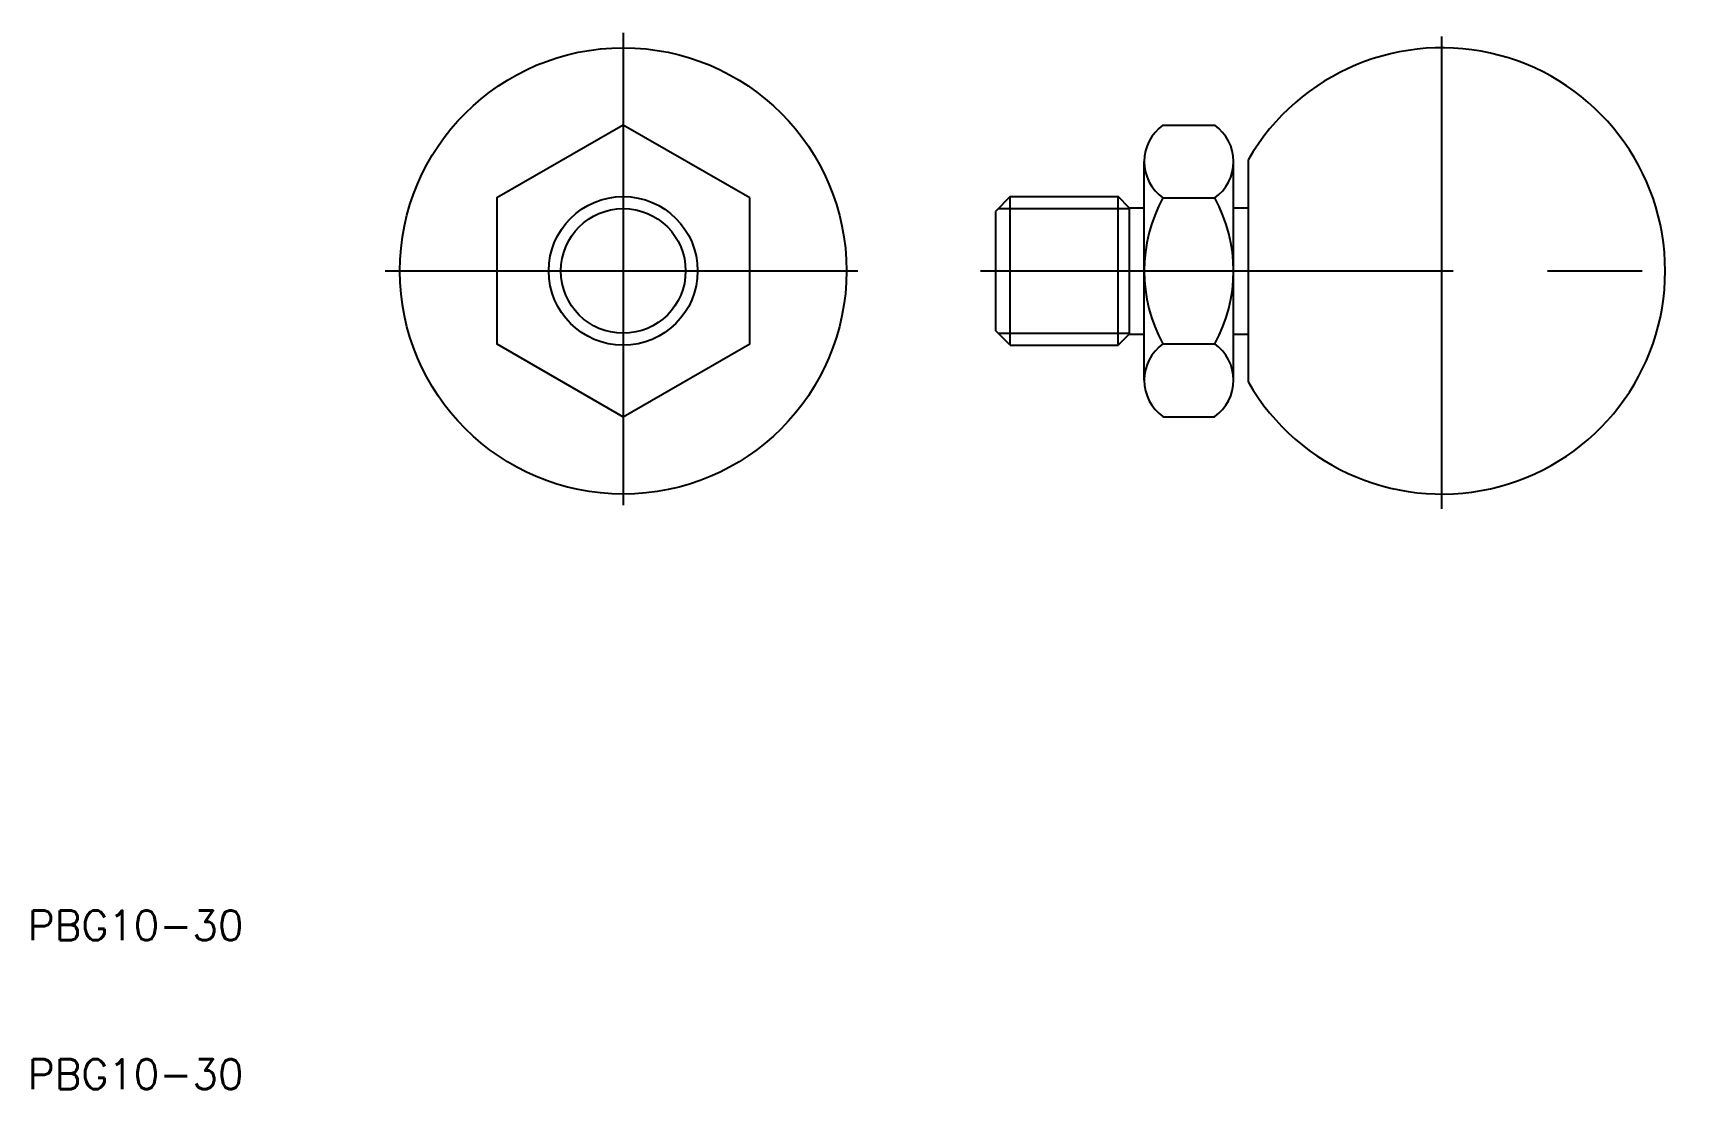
# Model space of a CAD drawing. Extents: x 10 to 121, y 10 to 81.
import ezdxf

# ---------------------------------------------------------------- set-up
doc = ezdxf.new("R2010")
doc.units = 0
doc.linetypes.add('CENTER', pattern=[50.8, 31.75, -6.35, 6.35, -6.35])
doc.layers.get('0').update_dxf_attribs({"linetype": 'CONTINUOUS'})
doc.layers.add('CENTER', color=1, linetype='CENTER')
doc.styles.get("Standard").update_dxf_attribs({"font": 'txt.shx'})

msp = doc.modelspace()

# ---------------------------------------------------------------- linework, layer by layer
at = {"color": 7, "linetype": 'CONTINUOUS'}
for p, q in [((86.26, 74.81), (89.74, 74.81)), ((85, 57.65), (85, 72.35)), ((91, 57.65), (91, 72.35)), ((92, 57.52), (92, 72.48)), ((76, 70), (75, 69)), ((76, 70), (83.25, 70)), ((76, 60), (76, 70)), ((83.25, 60), (83.25, 70)), ((84, 69.25), (83.25, 70)), ((86.26, 69.91), (89.74, 69.91)), ((75, 69), (75, 61)), ((84, 69.25), (84, 60.75)), ((84, 69.25), (85, 69.25)), ((91, 69.25), (92, 69.25)), ((76, 60), (75, 61)), ((76, 60), (83.25, 60)), ((83.25, 60), (84, 60.75)), ((84, 60.75), (85, 60.75)), ((86.26, 60.09), (89.74, 60.09)), ((91, 60.75), (92, 60.75)), ((86.26, 55.19), (89.74, 55.19))]:
    msp.add_line(p, q, dxfattribs=at)
at = {"color": 3, "linetype": 'CONTINUOUS'}
for p, q in [((75.19, 69.19), (84, 69.19)), ((75.19, 60.81), (84, 60.81))]:
    msp.add_line(p, q, dxfattribs=at)
at = {"color": 7, "linetype": 'CONTINUOUS'}
msp.add_lwpolyline([(58.5, 69.91), (50, 74.81), (41.5, 69.91), (41.5, 60.09), (50, 55.19), (58.5, 60.09)], close=True, dxfattribs=at)
for radius in [15, 5]:
    msp.add_circle((50, 65), radius, dxfattribs=at)
at = {"color": 3, "linetype": 'CONTINUOUS'}
msp.add_circle((50, 65), 4.19, dxfattribs=at)
at = {"color": 7, "linetype": 'CONTINUOUS'}
for centre, radius, start, end in [((105, 65), 15, 209.9264, 150.0736), ((88, 72.35), 3, 125.4481, 234.5144), ((88, 72.35), 3, 305.4856, 54.5519), ((95.19, 65), 10.19, 151.2006, 208.7994), ((80.81, 65), 10.19, 331.2006, 28.7994), ((88, 57.65), 3, 125.4856, 234.5519), ((88, 57.65), 3, 305.4481, 54.5144)]:
    msp.add_arc(centre, radius, start, end, dxfattribs=at)
at = {"layer": 'CENTER', "color": 1, "linetype": 'CENTER'}
for p, q in [((50, 81), (50, 49)), ((105, 49), (105, 81)), ((34, 65), (66, 65)), ((74, 65), (121, 65))]:
    msp.add_line(p, q, dxfattribs=at)

# ---------------------------------------------------------------- texts
at = {"color": 7, "linetype": 'CONTINUOUS'}
for p in [(10, 20), (10, 10)]:
    msp.add_text('PBG10-30', height=2, dxfattribs=at).set_placement(p)

doc.saveas('drawing.dxf')
